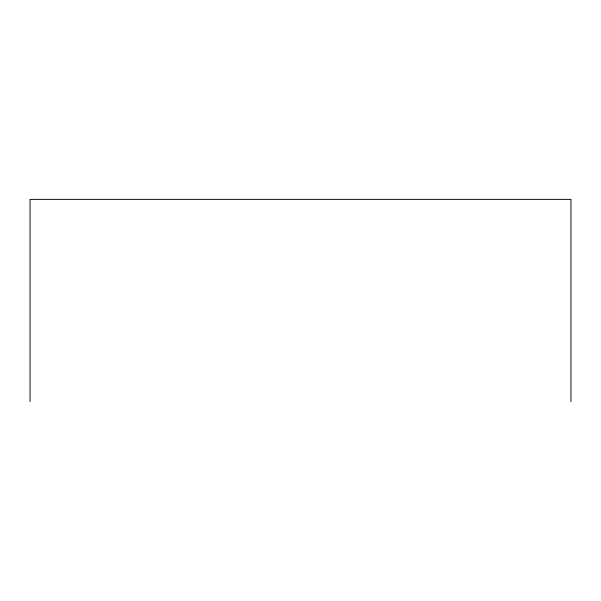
<?xml version="1.0" encoding="UTF-8"?>
<svg xmlns="http://www.w3.org/2000/svg" width="601" height="601" viewBox="0 0 601 601"><rect width="100%" height="100%" fill="white"/><g stroke="black" fill="none" stroke-linecap="round" stroke-linejoin="round"><path stroke-width="0.9" d="M570.95 401.626L570.95 199.374L30.05 199.374L30.05 401.626"/></g></svg>
